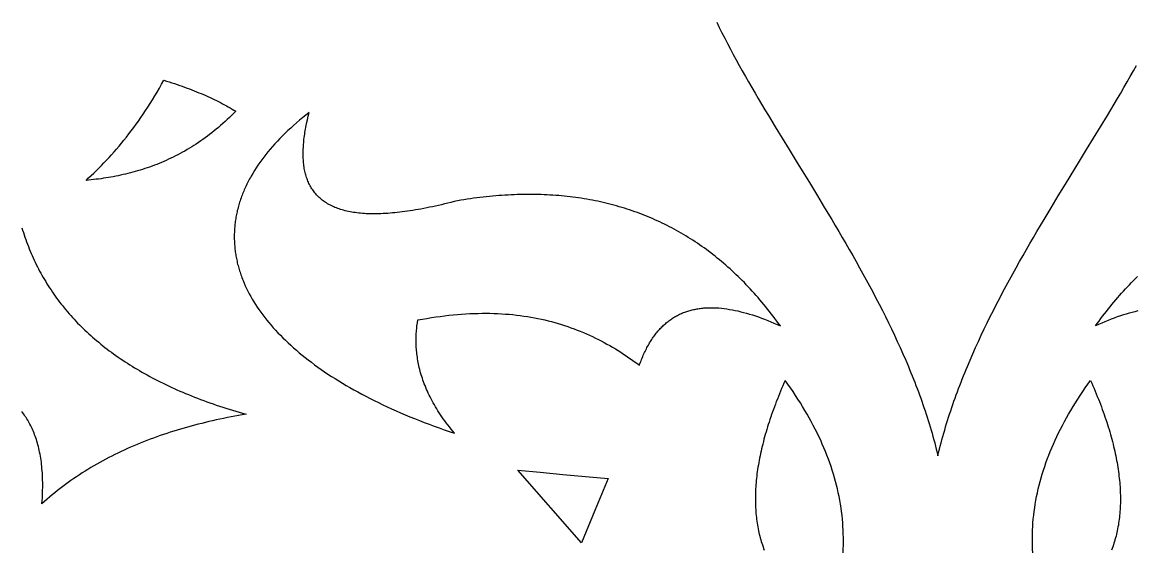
# Model space of a CAD drawing. Extents: x -4113 to -3113, y 1469 to 2469.
# Drawn here: x -3433.4 to -3295.1, y 2032.7 to 2098.2 of the extents above; entities that cross this region are included whole.
import ezdxf

# ---------------------------------------------------------------- set-up
doc = ezdxf.new("R2010")
doc.units = 0
doc.layers.add('PLAN_1', color=18, linetype='CONTINUOUS')

msp = doc.modelspace()

# ---------------------------------------------------------------- linework, layer by layer
at = {"layer": 'PLAN_1'}
for points in [[(-3347.17, 2098.25), (-3346.85, 2097.59), (-3346.52, 2096.92), (-3346.18, 2096.26), (-3345.83, 2095.59), (-3345.47, 2094.91), (-3345.11, 2094.24), (-3344.74, 2093.56), (-3344.37, 2092.88), (-3343.99, 2092.2), (-3343.6, 2091.52), (-3343.21, 2090.83), (-3342.81, 2090.14), (-3342.41, 2089.45), (-3342.01, 2088.76), (-3341.59, 2088.06), (-3341.18, 2087.36), (-3340.76, 2086.67), (-3339.91, 2085.26), (-3339.05, 2083.84), (-3338.18, 2082.42), (-3337.31, 2080.99), (-3335.54, 2078.1), (-3334.65, 2076.65), (-3333.77, 2075.18), (-3332.89, 2073.71), (-3332.45, 2072.97), (-3332.01, 2072.23), (-3331.57, 2071.49), (-3331.14, 2070.74), (-3330.71, 2070), (-3330.28, 2069.25), (-3329.86, 2068.5), (-3329.44, 2067.74), (-3329.02, 2066.99), (-3328.61, 2066.23), (-3328.2, 2065.48), (-3327.79, 2064.72), (-3327.39, 2063.95), (-3326.99, 2063.19), (-3326.6, 2062.43), (-3326.22, 2061.66), (-3325.84, 2060.89), (-3325.47, 2060.12), (-3325.1, 2059.35), (-3324.74, 2058.57), (-3324.39, 2057.8), (-3324.04, 2057.02), (-3323.7, 2056.24), (-3323.37, 2055.46), (-3323.21, 2055.07), (-3323.05, 2054.68), (-3322.89, 2054.29), (-3322.73, 2053.89), (-3322.58, 2053.5), (-3322.43, 2053.11), (-3322.28, 2052.71), (-3322.13, 2052.32), (-3321.99, 2051.92), (-3321.84, 2051.53), (-3321.7, 2051.13), (-3321.56, 2050.74), (-3321.43, 2050.34), (-3321.29, 2049.95), (-3321.16, 2049.55), (-3321.04, 2049.15), (-3320.91, 2048.76), (-3320.79, 2048.36), (-3320.67, 2047.96), (-3320.55, 2047.56), (-3320.43, 2047.16), (-3320.32, 2046.76), (-3320.21, 2046.36), (-3320.1, 2045.96), (-3320, 2045.56), (-3319.9, 2045.16), (-3319.8, 2044.76), (-3319.7, 2044.36), (-3319.61, 2044.76), (-3319.51, 2045.16), (-3319.41, 2045.56), (-3319.31, 2045.96), (-3319.2, 2046.36), (-3319.09, 2046.76), (-3318.98, 2047.16), (-3318.86, 2047.56), (-3318.74, 2047.96), (-3318.62, 2048.36), (-3318.5, 2048.76), (-3318.37, 2049.15), (-3318.25, 2049.55), (-3318.11, 2049.95), (-3317.98, 2050.34), (-3317.85, 2050.74), (-3317.71, 2051.13), (-3317.57, 2051.53), (-3317.42, 2051.92), (-3317.28, 2052.32), (-3317.13, 2052.71), (-3316.98, 2053.11), (-3316.83, 2053.5), (-3316.68, 2053.89), (-3316.52, 2054.29), (-3316.36, 2054.68), (-3316.2, 2055.07), (-3316.04, 2055.46), (-3315.71, 2056.24), (-3315.37, 2057.02), (-3315.02, 2057.8), (-3314.67, 2058.57), (-3314.31, 2059.35), (-3313.94, 2060.12), (-3313.57, 2060.89), (-3313.19, 2061.66), (-3312.81, 2062.43), (-3312.42, 2063.19), (-3312.02, 2063.95), (-3311.62, 2064.72), (-3311.21, 2065.48), (-3310.81, 2066.23), (-3310.39, 2066.99), (-3309.97, 2067.74), (-3309.55, 2068.5), (-3309.13, 2069.25), (-3308.7, 2070), (-3308.27, 2070.74), (-3307.84, 2071.49), (-3307.4, 2072.23), (-3306.96, 2072.97), (-3306.52, 2073.71), (-3305.64, 2075.18), (-3304.76, 2076.65), (-3303.87, 2078.1), (-3302.1, 2080.99), (-3301.23, 2082.42), (-3300.36, 2083.84), (-3299.5, 2085.26), (-3298.65, 2086.67), (-3298.23, 2087.36), (-3297.82, 2088.06), (-3297.41, 2088.76), (-3297, 2089.45), (-3296.6, 2090.14), (-3296.2, 2090.83), (-3295.81, 2091.52), (-3295.42, 2092.2), (-3295.04, 2092.88)], [(-3433.47, 2072.69), (-3433.38, 2072.4), (-3433.28, 2072.1), (-3433.19, 2071.81), (-3433.09, 2071.52), (-3432.99, 2071.23), (-3432.88, 2070.94), (-3432.77, 2070.65), (-3432.66, 2070.36), (-3432.55, 2070.08), (-3432.43, 2069.8), (-3432.32, 2069.52), (-3432.19, 2069.24), (-3432.07, 2068.96), (-3431.94, 2068.68), (-3431.81, 2068.41), (-3431.68, 2068.13), (-3431.54, 2067.86), (-3431.4, 2067.59), (-3431.26, 2067.32), (-3431.12, 2067.05), (-3430.97, 2066.79), (-3430.82, 2066.52), (-3430.67, 2066.26), (-3430.51, 2066), (-3430.35, 2065.74), (-3430.19, 2065.48), (-3430.02, 2065.22), (-3429.85, 2064.97), (-3429.68, 2064.71), (-3429.51, 2064.46), (-3429.33, 2064.21), (-3429.15, 2063.96), (-3428.97, 2063.71), (-3428.78, 2063.47), (-3428.59, 2063.22), (-3428.4, 2062.98), (-3428.21, 2062.74), (-3428.01, 2062.5), (-3427.81, 2062.26), (-3427.6, 2062.02), (-3427.4, 2061.79), (-3427.19, 2061.56), (-3426.97, 2061.32), (-3426.76, 2061.09), (-3426.54, 2060.86), (-3426.32, 2060.64), (-3426.09, 2060.41), (-3425.86, 2060.19), (-3425.63, 2059.97), (-3425.4, 2059.75), (-3425.16, 2059.53), (-3424.92, 2059.31), (-3424.68, 2059.09), (-3424.43, 2058.88), (-3424.18, 2058.67), (-3423.93, 2058.46), (-3423.68, 2058.25), (-3423.42, 2058.04), (-3423.16, 2057.83), (-3422.89, 2057.63), (-3422.62, 2057.42), (-3422.35, 2057.22), (-3422.08, 2057.02), (-3421.8, 2056.83), (-3421.52, 2056.63), (-3421.24, 2056.43), (-3420.95, 2056.24), (-3420.66, 2056.05), (-3420.37, 2055.86), (-3420.07, 2055.67), (-3419.77, 2055.49), (-3419.47, 2055.3), (-3419.17, 2055.12), (-3418.86, 2054.94), (-3418.55, 2054.76), (-3418.23, 2054.58), (-3417.91, 2054.4), (-3417.59, 2054.23), (-3417.27, 2054.05), (-3416.94, 2053.88), (-3416.61, 2053.71), (-3416.28, 2053.54), (-3415.94, 2053.38), (-3415.6, 2053.21), (-3415.26, 2053.05), (-3414.91, 2052.89), (-3414.56, 2052.73), (-3414.21, 2052.57), (-3413.85, 2052.41), (-3413.49, 2052.26), (-3413.13, 2052.11), (-3412.77, 2051.96), (-3412.4, 2051.81), (-3412.02, 2051.66), (-3411.65, 2051.51), (-3411.27, 2051.37), (-3410.89, 2051.22), (-3410.5, 2051.08), (-3410.11, 2050.94), (-3409.72, 2050.81), (-3409.33, 2050.67), (-3408.93, 2050.54), (-3408.53, 2050.4), (-3408.12, 2050.27), (-3407.72, 2050.15), (-3407.3, 2050.02), (-3406.89, 2049.89), (-3406.47, 2049.77), (-3406.05, 2049.65), (-3405.63, 2049.53), (-3406.09, 2049.45), (-3406.56, 2049.36), (-3407.03, 2049.28), (-3407.49, 2049.19), (-3407.95, 2049.1), (-3408.41, 2049.01), (-3408.87, 2048.91), (-3409.32, 2048.81), (-3409.78, 2048.71), (-3410.23, 2048.61), (-3410.68, 2048.5), (-3411.12, 2048.39), (-3411.57, 2048.28), (-3412.01, 2048.16), (-3412.45, 2048.05), (-3412.89, 2047.93), (-3413.32, 2047.8), (-3413.75, 2047.68), (-3414.19, 2047.55), (-3414.61, 2047.41), (-3415.04, 2047.28), (-3415.46, 2047.14), (-3415.89, 2047), (-3416.3, 2046.86), (-3416.72, 2046.71), (-3417.14, 2046.56), (-3417.55, 2046.41), (-3417.96, 2046.25), (-3418.37, 2046.09), (-3418.77, 2045.93), (-3419.17, 2045.76), (-3419.57, 2045.59), (-3419.97, 2045.42), (-3420.36, 2045.25), (-3420.76, 2045.07), (-3421.15, 2044.89), (-3421.53, 2044.7), (-3421.92, 2044.51), (-3422.3, 2044.32), (-3422.68, 2044.13), (-3423.06, 2043.93), (-3423.43, 2043.73), (-3423.8, 2043.52), (-3424.17, 2043.32), (-3424.54, 2043.1), (-3424.9, 2042.89), (-3425.26, 2042.67), (-3425.62, 2042.45), (-3425.98, 2042.22), (-3426.33, 2041.99), (-3426.68, 2041.76), (-3427.03, 2041.52), (-3427.37, 2041.28), (-3427.71, 2041.04), (-3428.05, 2040.79), (-3428.39, 2040.54), (-3428.72, 2040.29), (-3429.05, 2040.03), (-3429.38, 2039.77), (-3429.7, 2039.5), (-3430.02, 2039.23), (-3430.34, 2038.96), (-3430.65, 2038.68), (-3430.97, 2038.4), (-3430.94, 2038.75), (-3430.92, 2039.09), (-3430.91, 2039.42), (-3430.89, 2039.75), (-3430.89, 2040.08), (-3430.88, 2040.4), (-3430.88, 2040.71), (-3430.88, 2041.02), (-3430.89, 2041.32), (-3430.9, 2041.62), (-3430.91, 2041.91), (-3430.92, 2042.2), (-3430.94, 2042.48), (-3430.97, 2042.76), (-3430.99, 2043.03), (-3431.02, 2043.3), (-3431.05, 2043.56), (-3431.09, 2043.82), (-3431.13, 2044.07), (-3431.17, 2044.32), (-3431.21, 2044.57), (-3431.26, 2044.81), (-3431.31, 2045.04), (-3431.36, 2045.27), (-3431.42, 2045.5), (-3431.48, 2045.72), (-3431.54, 2045.94), (-3431.6, 2046.16), (-3431.67, 2046.37), (-3431.74, 2046.57), (-3431.81, 2046.78), (-3431.88, 2046.98), (-3431.96, 2047.17), (-3432.04, 2047.37), (-3432.12, 2047.55), (-3432.2, 2047.74), (-3432.29, 2047.92), (-3432.37, 2048.1), (-3432.46, 2048.27), (-3432.55, 2048.45), (-3432.65, 2048.61), (-3432.74, 2048.78), (-3432.84, 2048.94), (-3432.94, 2049.1), (-3433.04, 2049.26), (-3433.15, 2049.41), (-3433.25, 2049.57), (-3433.36, 2049.71), (-3433.47, 2049.86)], [(-3294.87, 2062.36), (-3295.23, 2062.27), (-3295.58, 2062.18), (-3295.94, 2062.08), (-3296.31, 2061.97), (-3296.67, 2061.86), (-3297.04, 2061.74), (-3297.42, 2061.61), (-3297.8, 2061.47), (-3298.18, 2061.32), (-3298.56, 2061.17), (-3298.95, 2061.01), (-3299.34, 2060.85), (-3299.74, 2060.67), (-3300.14, 2060.49), (-3299.92, 2060.8), (-3299.69, 2061.11), (-3299.47, 2061.41), (-3299.24, 2061.71), (-3299.01, 2062.01), (-3298.78, 2062.31), (-3298.55, 2062.6), (-3298.32, 2062.89), (-3298.08, 2063.18), (-3297.85, 2063.46), (-3297.61, 2063.74), (-3297.37, 2064.02), (-3297.13, 2064.29), (-3296.89, 2064.56), (-3296.65, 2064.83), (-3296.4, 2065.1), (-3296.16, 2065.36), (-3295.91, 2065.62), (-3295.66, 2065.88), (-3295.41, 2066.13), (-3295.16, 2066.38), (-3294.91, 2066.63)], [(-3331.48, 2032.31), (-3331.46, 2032.77), (-3331.44, 2033.24), (-3331.43, 2033.71), (-3331.44, 2034.17), (-3331.45, 2034.64), (-3331.46, 2035.1), (-3331.49, 2035.57), (-3331.52, 2036.04), (-3331.56, 2036.5), (-3331.61, 2036.97), (-3331.67, 2037.43), (-3331.73, 2037.9), (-3331.81, 2038.36), (-3331.89, 2038.83), (-3331.98, 2039.3), (-3332.07, 2039.76), (-3332.18, 2040.23), (-3332.29, 2040.69), (-3332.41, 2041.16), (-3332.54, 2041.62), (-3332.68, 2042.09), (-3332.82, 2042.56), (-3332.97, 2043.02), (-3333.13, 2043.49), (-3333.3, 2043.95), (-3333.48, 2044.42), (-3333.66, 2044.88), (-3333.85, 2045.35), (-3334.06, 2045.81), (-3334.26, 2046.28), (-3334.48, 2046.75), (-3334.7, 2047.21), (-3334.94, 2047.68), (-3335.18, 2048.14), (-3335.42, 2048.61), (-3335.68, 2049.07), (-3335.94, 2049.54), (-3336.22, 2050), (-3336.5, 2050.47), (-3336.78, 2050.94), (-3337.08, 2051.4), (-3337.38, 2051.87), (-3337.69, 2052.33), (-3338.01, 2052.8), (-3338.34, 2053.26), (-3338.68, 2053.73), (-3338.82, 2053.39), (-3338.97, 2053.06), (-3339.11, 2052.73), (-3339.25, 2052.39), (-3339.38, 2052.07), (-3339.51, 2051.74), (-3339.64, 2051.41), (-3339.77, 2051.09), (-3339.89, 2050.77), (-3340.01, 2050.44), (-3340.13, 2050.13), (-3340.24, 2049.81), (-3340.36, 2049.49), (-3340.46, 2049.18), (-3340.57, 2048.86), (-3340.67, 2048.55), (-3340.77, 2048.24), (-3340.87, 2047.94), (-3340.96, 2047.63), (-3341.05, 2047.32), (-3341.14, 2047.02), (-3341.22, 2046.72), (-3341.3, 2046.42), (-3341.38, 2046.12), (-3341.46, 2045.82), (-3341.53, 2045.53), (-3341.6, 2045.24), (-3341.67, 2044.94), (-3341.73, 2044.65), (-3341.79, 2044.37), (-3341.85, 2044.08), (-3341.9, 2043.79), (-3341.95, 2043.51), (-3342, 2043.23), (-3342.05, 2042.95), (-3342.09, 2042.67), (-3342.13, 2042.39), (-3342.17, 2042.12), (-3342.2, 2041.84), (-3342.23, 2041.57), (-3342.26, 2041.3), (-3342.28, 2041.03), (-3342.3, 2040.76), (-3342.32, 2040.5), (-3342.34, 2040.23), (-3342.35, 2039.97), (-3342.36, 2039.71), (-3342.37, 2039.45), (-3342.37, 2039.19), (-3342.37, 2038.93), (-3342.37, 2038.68), (-3342.37, 2038.43), (-3342.36, 2038.17), (-3342.35, 2037.93), (-3342.33, 2037.68), (-3342.32, 2037.43), (-3342.3, 2037.19), (-3342.27, 2036.94), (-3342.25, 2036.7), (-3342.22, 2036.46), (-3342.19, 2036.22), (-3342.15, 2035.99), (-3342.11, 2035.75), (-3342.07, 2035.52), (-3342.03, 2035.28), (-3341.98, 2035.05), (-3341.93, 2034.83), (-3341.88, 2034.6), (-3341.82, 2034.37), (-3341.76, 2034.15), (-3341.7, 2033.93), (-3341.64, 2033.71), (-3341.57, 2033.49), (-3341.5, 2033.27), (-3341.42, 2033.05), (-3341.35, 2032.84), (-3341.27, 2032.63)], [(-3307.93, 2032.31), (-3307.95, 2032.77), (-3307.97, 2033.24), (-3307.97, 2033.71), (-3307.97, 2034.17), (-3307.96, 2034.64), (-3307.95, 2035.1), (-3307.92, 2035.57), (-3307.89, 2036.04), (-3307.85, 2036.5), (-3307.8, 2036.97), (-3307.74, 2037.43), (-3307.68, 2037.9), (-3307.6, 2038.36), (-3307.52, 2038.83), (-3307.44, 2039.3), (-3307.34, 2039.76), (-3307.23, 2040.23), (-3307.12, 2040.69), (-3307, 2041.16), (-3306.87, 2041.62), (-3306.74, 2042.09), (-3306.59, 2042.56), (-3306.44, 2043.02), (-3306.28, 2043.49), (-3306.11, 2043.95), (-3305.93, 2044.42), (-3305.75, 2044.88), (-3305.56, 2045.35), (-3305.36, 2045.81), (-3305.15, 2046.28), (-3304.93, 2046.75), (-3304.71, 2047.21), (-3304.48, 2047.68), (-3304.24, 2048.14), (-3303.99, 2048.61), (-3303.73, 2049.07), (-3303.47, 2049.54), (-3303.2, 2050), (-3302.92, 2050.47), (-3302.63, 2050.94), (-3302.33, 2051.4), (-3302.03, 2051.87), (-3301.72, 2052.33), (-3301.4, 2052.8), (-3301.07, 2053.26), (-3300.73, 2053.73), (-3300.59, 2053.39), (-3300.44, 2053.06), (-3300.3, 2052.73), (-3300.16, 2052.39), (-3300.03, 2052.07), (-3299.9, 2051.74), (-3299.77, 2051.41), (-3299.64, 2051.09), (-3299.52, 2050.77), (-3299.4, 2050.44), (-3299.28, 2050.13), (-3299.17, 2049.81), (-3299.05, 2049.49), (-3298.95, 2049.18), (-3298.84, 2048.86), (-3298.74, 2048.55), (-3298.64, 2048.24), (-3298.54, 2047.94), (-3298.45, 2047.63), (-3298.36, 2047.32), (-3298.27, 2047.02), (-3298.19, 2046.72), (-3298.1, 2046.42), (-3298.03, 2046.12), (-3297.95, 2045.82), (-3297.88, 2045.53), (-3297.81, 2045.24), (-3297.74, 2044.94), (-3297.68, 2044.65), (-3297.62, 2044.37), (-3297.56, 2044.08), (-3297.51, 2043.79), (-3297.45, 2043.51), (-3297.41, 2043.23), (-3297.36, 2042.95), (-3297.32, 2042.67), (-3297.28, 2042.39), (-3297.24, 2042.12), (-3297.21, 2041.84), (-3297.18, 2041.57), (-3297.15, 2041.3), (-3297.12, 2041.03), (-3297.1, 2040.76), (-3297.08, 2040.5), (-3297.07, 2040.23), (-3297.06, 2039.97), (-3297.05, 2039.71), (-3297.04, 2039.45), (-3297.03, 2039.19), (-3297.03, 2038.93), (-3297.04, 2038.68), (-3297.04, 2038.43), (-3297.05, 2038.17), (-3297.06, 2037.93), (-3297.07, 2037.68), (-3297.09, 2037.43), (-3297.11, 2037.19), (-3297.13, 2036.94), (-3297.16, 2036.7), (-3297.19, 2036.46), (-3297.22, 2036.22), (-3297.26, 2035.99), (-3297.29, 2035.75), (-3297.34, 2035.52), (-3297.38, 2035.28), (-3297.43, 2035.05), (-3297.48, 2034.83), (-3297.53, 2034.6), (-3297.58, 2034.37), (-3297.64, 2034.15), (-3297.71, 2033.93), (-3297.77, 2033.71), (-3297.84, 2033.49), (-3297.91, 2033.27), (-3297.98, 2033.05), (-3298.06, 2032.84), (-3298.14, 2032.63)]]:
    msp.add_lwpolyline(points, dxfattribs=at)
for points in [[(-3415.83, 2091.03), (-3415.5, 2090.93), (-3415.16, 2090.83), (-3414.83, 2090.72), (-3414.51, 2090.62), (-3414.19, 2090.51), (-3413.87, 2090.4), (-3413.56, 2090.29), (-3413.25, 2090.18), (-3412.94, 2090.07), (-3412.64, 2089.96), (-3412.34, 2089.84), (-3412.05, 2089.73), (-3411.76, 2089.61), (-3411.47, 2089.49), (-3411.19, 2089.37), (-3410.91, 2089.25), (-3410.64, 2089.13), (-3410.36, 2089.01), (-3410.1, 2088.88), (-3409.83, 2088.76), (-3409.57, 2088.63), (-3409.31, 2088.5), (-3409.06, 2088.38), (-3408.8, 2088.25), (-3408.56, 2088.12), (-3408.31, 2087.99), (-3408.07, 2087.85), (-3407.83, 2087.72), (-3407.59, 2087.59), (-3407.36, 2087.45), (-3407.13, 2087.32), (-3406.9, 2087.18), (-3407.17, 2086.91), (-3407.43, 2086.65), (-3407.7, 2086.39), (-3407.97, 2086.14), (-3408.24, 2085.89), (-3408.51, 2085.65), (-3408.78, 2085.41), (-3409.05, 2085.18), (-3409.32, 2084.95), (-3409.6, 2084.73), (-3409.87, 2084.51), (-3410.15, 2084.3), (-3410.43, 2084.09), (-3410.7, 2083.88), (-3410.98, 2083.68), (-3411.26, 2083.49), (-3411.54, 2083.3), (-3411.82, 2083.11), (-3412.1, 2082.93), (-3412.38, 2082.75), (-3412.67, 2082.58), (-3412.95, 2082.41), (-3413.24, 2082.24), (-3413.52, 2082.08), (-3413.81, 2081.93), (-3414.1, 2081.77), (-3414.38, 2081.63), (-3414.67, 2081.48), (-3414.96, 2081.34), (-3415.25, 2081.21), (-3415.54, 2081.07), (-3415.83, 2080.94), (-3416.13, 2080.82), (-3416.42, 2080.7), (-3416.71, 2080.58), (-3417.01, 2080.47), (-3417.3, 2080.36), (-3417.6, 2080.25), (-3417.9, 2080.15), (-3418.19, 2080.05), (-3418.49, 2079.95), (-3418.79, 2079.86), (-3419.09, 2079.77), (-3419.39, 2079.68), (-3419.69, 2079.6), (-3419.99, 2079.52), (-3420.29, 2079.45), (-3420.59, 2079.37), (-3420.89, 2079.3), (-3421.2, 2079.24), (-3421.5, 2079.17), (-3421.81, 2079.11), (-3422.11, 2079.05), (-3422.42, 2079), (-3422.72, 2078.94), (-3423.03, 2078.89), (-3423.34, 2078.85), (-3423.64, 2078.8), (-3423.95, 2078.76), (-3424.26, 2078.72), (-3424.57, 2078.69), (-3424.88, 2078.65), (-3425.19, 2078.62), (-3425.5, 2078.59), (-3425.18, 2078.89), (-3424.86, 2079.19), (-3424.54, 2079.49), (-3424.22, 2079.8), (-3423.9, 2080.12), (-3423.58, 2080.44), (-3423.27, 2080.77), (-3422.95, 2081.1), (-3422.64, 2081.44), (-3422.33, 2081.78), (-3422.02, 2082.13), (-3421.71, 2082.48), (-3421.4, 2082.85), (-3421.09, 2083.21), (-3420.79, 2083.59), (-3420.48, 2083.97), (-3420.18, 2084.36), (-3419.88, 2084.75), (-3419.58, 2085.15), (-3419.28, 2085.56), (-3418.98, 2085.97), (-3418.69, 2086.4), (-3418.39, 2086.82), (-3418.1, 2087.26), (-3417.81, 2087.7), (-3417.52, 2088.16), (-3417.24, 2088.62), (-3416.95, 2089.08), (-3416.67, 2089.56), (-3416.39, 2090.04), (-3416.11, 2090.53)], [(-3397.79, 2087.02), (-3398.19, 2086.71), (-3398.59, 2086.39), (-3398.98, 2086.07), (-3399.35, 2085.75), (-3399.72, 2085.43), (-3400.08, 2085.1), (-3400.43, 2084.78), (-3400.77, 2084.45), (-3401.11, 2084.13), (-3401.43, 2083.8), (-3401.74, 2083.47), (-3402.05, 2083.14), (-3402.34, 2082.81), (-3402.63, 2082.48), (-3402.91, 2082.15), (-3403.17, 2081.81), (-3403.43, 2081.48), (-3403.68, 2081.15), (-3403.92, 2080.81), (-3404.16, 2080.47), (-3404.38, 2080.14), (-3404.59, 2079.8), (-3404.8, 2079.46), (-3405, 2079.12), (-3405.09, 2078.95), (-3405.18, 2078.78), (-3405.27, 2078.61), (-3405.36, 2078.44), (-3405.45, 2078.27), (-3405.53, 2078.1), (-3405.61, 2077.93), (-3405.69, 2077.76), (-3405.77, 2077.59), (-3405.85, 2077.42), (-3405.92, 2077.25), (-3405.99, 2077.08), (-3406.06, 2076.91), (-3406.12, 2076.74), (-3406.19, 2076.57), (-3406.25, 2076.4), (-3406.31, 2076.23), (-3406.37, 2076.06), (-3406.42, 2075.89), (-3406.47, 2075.71), (-3406.52, 2075.54), (-3406.57, 2075.37), (-3406.62, 2075.2), (-3406.66, 2075.03), (-3406.71, 2074.86), (-3406.75, 2074.69), (-3406.78, 2074.51), (-3406.82, 2074.34), (-3406.85, 2074.17), (-3406.88, 2074), (-3406.91, 2073.83), (-3406.94, 2073.66), (-3406.96, 2073.49), (-3406.99, 2073.31), (-3407.01, 2073.14), (-3407.02, 2072.97), (-3407.04, 2072.8), (-3407.05, 2072.63), (-3407.07, 2072.46), (-3407.08, 2072.28), (-3407.08, 2072.11), (-3407.09, 2071.94), (-3407.09, 2071.77), (-3407.09, 2071.6), (-3407.09, 2071.43), (-3407.09, 2071.26), (-3407.08, 2071.09), (-3407.07, 2070.91), (-3407.07, 2070.74), (-3407.05, 2070.57), (-3407.04, 2070.4), (-3407.02, 2070.23), (-3407.01, 2070.06), (-3406.98, 2069.89), (-3406.96, 2069.72), (-3406.94, 2069.55), (-3406.91, 2069.38), (-3406.88, 2069.21), (-3406.85, 2069.04), (-3406.82, 2068.87), (-3406.78, 2068.7), (-3406.75, 2068.53), (-3406.71, 2068.36), (-3406.67, 2068.19), (-3406.62, 2068.02), (-3406.58, 2067.85), (-3406.53, 2067.68), (-3406.48, 2067.51), (-3406.43, 2067.34), (-3406.37, 2067.17), (-3406.32, 2067), (-3406.26, 2066.84), (-3406.2, 2066.67), (-3406.14, 2066.5), (-3406.07, 2066.33), (-3406, 2066.16), (-3405.87, 2065.83), (-3405.72, 2065.49), (-3405.56, 2065.16), (-3405.4, 2064.83), (-3405.23, 2064.5), (-3405.04, 2064.17), (-3404.86, 2063.84), (-3404.66, 2063.51), (-3404.45, 2063.18), (-3404.24, 2062.85), (-3404.02, 2062.53), (-3403.79, 2062.2), (-3403.55, 2061.88), (-3403.31, 2061.55), (-3403.05, 2061.23), (-3402.79, 2060.91), (-3402.52, 2060.59), (-3402.24, 2060.27), (-3401.95, 2059.96), (-3401.66, 2059.64), (-3401.36, 2059.33), (-3401.05, 2059.02), (-3400.73, 2058.71), (-3400.4, 2058.4), (-3400.07, 2058.09), (-3399.73, 2057.78), (-3399.38, 2057.48), (-3399.02, 2057.17), (-3398.65, 2056.87), (-3398.28, 2056.57), (-3397.9, 2056.27), (-3397.51, 2055.98), (-3397.11, 2055.68), (-3396.71, 2055.39), (-3396.3, 2055.1), (-3395.88, 2054.81), (-3395.45, 2054.52), (-3395.01, 2054.23), (-3394.57, 2053.95), (-3394.12, 2053.67), (-3393.66, 2053.39), (-3393.19, 2053.11), (-3392.72, 2052.84), (-3392.24, 2052.56), (-3391.75, 2052.29), (-3391.25, 2052.02), (-3390.75, 2051.76), (-3390.23, 2051.49), (-3389.71, 2051.23), (-3389.19, 2050.97), (-3388.65, 2050.71), (-3388.11, 2050.46), (-3387.56, 2050.21), (-3387, 2049.96), (-3386.44, 2049.71), (-3385.87, 2049.46), (-3385.29, 2049.22), (-3384.7, 2048.98), (-3384.1, 2048.74), (-3383.5, 2048.51), (-3382.89, 2048.27), (-3382.28, 2048.05), (-3381.65, 2047.82), (-3381.02, 2047.59), (-3380.38, 2047.37), (-3379.74, 2047.16), (-3379.95, 2047.42), (-3380.16, 2047.68), (-3380.37, 2047.94), (-3380.57, 2048.19), (-3380.76, 2048.45), (-3380.95, 2048.71), (-3381.13, 2048.96), (-3381.3, 2049.21), (-3381.47, 2049.46), (-3381.64, 2049.71), (-3381.8, 2049.96), (-3381.95, 2050.21), (-3382.1, 2050.45), (-3382.24, 2050.7), (-3382.38, 2050.94), (-3382.51, 2051.19), (-3382.64, 2051.43), (-3382.76, 2051.67), (-3382.88, 2051.9), (-3382.99, 2052.14), (-3383.1, 2052.38), (-3383.2, 2052.61), (-3383.3, 2052.84), (-3383.4, 2053.08), (-3383.49, 2053.31), (-3383.57, 2053.53), (-3383.65, 2053.76), (-3383.73, 2053.99), (-3383.81, 2054.21), (-3383.87, 2054.44), (-3383.94, 2054.66), (-3384, 2054.88), (-3384.06, 2055.1), (-3384.11, 2055.32), (-3384.16, 2055.54), (-3384.21, 2055.75), (-3384.25, 2055.97), (-3384.29, 2056.18), (-3384.32, 2056.39), (-3384.35, 2056.6), (-3384.38, 2056.81), (-3384.41, 2057.02), (-3384.43, 2057.22), (-3384.45, 2057.43), (-3384.47, 2057.63), (-3384.48, 2057.83), (-3384.49, 2058.03), (-3384.5, 2058.23), (-3384.5, 2058.43), (-3384.5, 2058.63), (-3384.5, 2058.82), (-3384.5, 2059.02), (-3384.49, 2059.21), (-3384.49, 2059.4), (-3384.48, 2059.59), (-3384.46, 2059.78), (-3384.45, 2059.97), (-3384.43, 2060.15), (-3384.42, 2060.34), (-3384.4, 2060.52), (-3384.35, 2060.88), (-3384.3, 2061.24), (-3383.73, 2061.34), (-3383.16, 2061.44), (-3382.61, 2061.53), (-3382.05, 2061.62), (-3381.51, 2061.69), (-3380.96, 2061.76), (-3380.43, 2061.82), (-3379.89, 2061.88), (-3379.37, 2061.93), (-3378.85, 2061.97), (-3378.33, 2062), (-3377.82, 2062.03), (-3377.31, 2062.05), (-3376.81, 2062.06), (-3376.31, 2062.07), (-3375.82, 2062.07), (-3375.33, 2062.07), (-3374.84, 2062.05), (-3374.36, 2062.03), (-3373.89, 2062.01), (-3373.42, 2061.98), (-3372.95, 2061.94), (-3372.49, 2061.9), (-3372.03, 2061.85), (-3371.58, 2061.79), (-3371.13, 2061.73), (-3370.69, 2061.66), (-3370.25, 2061.59), (-3369.81, 2061.51), (-3369.38, 2061.42), (-3368.95, 2061.33), (-3368.53, 2061.24), (-3368.11, 2061.13), (-3367.69, 2061.03), (-3367.28, 2060.91), (-3366.87, 2060.8), (-3366.46, 2060.67), (-3366.06, 2060.55), (-3365.66, 2060.41), (-3365.27, 2060.27), (-3364.88, 2060.13), (-3364.49, 2059.98), (-3364.11, 2059.83), (-3363.73, 2059.67), (-3363.35, 2059.51), (-3362.98, 2059.34), (-3362.61, 2059.17), (-3362.24, 2058.99), (-3361.87, 2058.81), (-3361.51, 2058.63), (-3361.16, 2058.44), (-3360.8, 2058.24), (-3360.45, 2058.05), (-3360.1, 2057.85), (-3359.76, 2057.64), (-3359.41, 2057.43), (-3359.07, 2057.22), (-3358.74, 2057), (-3358.4, 2056.78), (-3358.07, 2056.55), (-3357.74, 2056.32), (-3357.41, 2056.09), (-3357.09, 2055.85), (-3356.77, 2055.61), (-3356.7, 2055.8), (-3356.64, 2055.98), (-3356.57, 2056.16), (-3356.5, 2056.34), (-3356.43, 2056.51), (-3356.36, 2056.68), (-3356.29, 2056.85), (-3356.21, 2057.02), (-3356.14, 2057.18), (-3356.06, 2057.34), (-3355.99, 2057.5), (-3355.91, 2057.66), (-3355.83, 2057.81), (-3355.75, 2057.96), (-3355.66, 2058.11), (-3355.58, 2058.26), (-3355.5, 2058.4), (-3355.41, 2058.55), (-3355.32, 2058.68), (-3355.24, 2058.82), (-3355.15, 2058.96), (-3355.06, 2059.09), (-3354.96, 2059.22), (-3354.87, 2059.34), (-3354.78, 2059.47), (-3354.68, 2059.59), (-3354.58, 2059.71), (-3354.49, 2059.83), (-3354.39, 2059.94), (-3354.29, 2060.05), (-3354.19, 2060.16), (-3354.08, 2060.27), (-3353.98, 2060.38), (-3353.88, 2060.48), (-3353.77, 2060.58), (-3353.66, 2060.68), (-3353.55, 2060.77), (-3353.44, 2060.87), (-3353.33, 2060.96), (-3353.22, 2061.05), (-3353.11, 2061.13), (-3352.99, 2061.22), (-3352.88, 2061.3), (-3352.76, 2061.38), (-3352.65, 2061.46), (-3352.53, 2061.53), (-3352.41, 2061.61), (-3352.29, 2061.68), (-3352.16, 2061.74), (-3352.04, 2061.81), (-3351.92, 2061.87), (-3351.79, 2061.94), (-3351.67, 2061.99), (-3351.54, 2062.05), (-3351.41, 2062.11), (-3351.28, 2062.16), (-3351.15, 2062.21), (-3351.02, 2062.26), (-3350.88, 2062.3), (-3350.75, 2062.35), (-3350.62, 2062.39), (-3350.48, 2062.43), (-3350.34, 2062.46), (-3350.2, 2062.5), (-3350.06, 2062.53), (-3349.92, 2062.56), (-3349.78, 2062.59), (-3349.64, 2062.62), (-3349.5, 2062.64), (-3349.35, 2062.66), (-3349.21, 2062.68), (-3349.06, 2062.7), (-3348.91, 2062.71), (-3348.76, 2062.73), (-3348.61, 2062.74), (-3348.46, 2062.75), (-3348.31, 2062.76), (-3348.16, 2062.76), (-3348, 2062.76), (-3347.85, 2062.76), (-3347.69, 2062.76), (-3347.53, 2062.76), (-3347.38, 2062.75), (-3347.22, 2062.75), (-3346.9, 2062.73), (-3346.57, 2062.7), (-3346.24, 2062.66), (-3345.91, 2062.62), (-3345.57, 2062.56), (-3345.23, 2062.5), (-3344.89, 2062.43), (-3344.54, 2062.36), (-3344.18, 2062.27), (-3343.83, 2062.18), (-3343.47, 2062.08), (-3343.1, 2061.97), (-3342.74, 2061.86), (-3342.37, 2061.74), (-3341.99, 2061.61), (-3341.61, 2061.47), (-3341.23, 2061.32), (-3340.84, 2061.17), (-3340.45, 2061.01), (-3340.06, 2060.85), (-3339.67, 2060.67), (-3339.27, 2060.49), (-3339.49, 2060.8), (-3339.71, 2061.11), (-3339.94, 2061.41), (-3340.17, 2061.71), (-3340.39, 2062.01), (-3340.62, 2062.31), (-3340.86, 2062.6), (-3341.09, 2062.89), (-3341.32, 2063.18), (-3341.56, 2063.46), (-3341.8, 2063.74), (-3342.03, 2064.02), (-3342.27, 2064.29), (-3342.52, 2064.56), (-3342.76, 2064.83), (-3343, 2065.1), (-3343.25, 2065.36), (-3343.5, 2065.62), (-3343.74, 2065.88), (-3343.99, 2066.13), (-3344.25, 2066.38), (-3344.5, 2066.63), (-3344.75, 2066.87), (-3345.01, 2067.11), (-3345.27, 2067.35), (-3345.52, 2067.59), (-3345.78, 2067.82), (-3346.05, 2068.05), (-3346.31, 2068.28), (-3346.57, 2068.5), (-3346.84, 2068.72), (-3347.1, 2068.94), (-3347.37, 2069.16), (-3347.64, 2069.37), (-3347.91, 2069.58), (-3348.19, 2069.78), (-3348.46, 2069.99), (-3348.74, 2070.19), (-3349.01, 2070.38), (-3349.29, 2070.58), (-3349.57, 2070.77), (-3349.85, 2070.96), (-3350.14, 2071.14), (-3350.42, 2071.32), (-3350.71, 2071.5), (-3350.99, 2071.68), (-3351.28, 2071.85), (-3351.57, 2072.02), (-3351.86, 2072.19), (-3352.16, 2072.36), (-3352.45, 2072.52), (-3352.74, 2072.68), (-3353.04, 2072.83), (-3353.34, 2072.99), (-3353.64, 2073.13), (-3353.94, 2073.28), (-3354.24, 2073.43), (-3354.55, 2073.57), (-3354.85, 2073.7), (-3355.16, 2073.84), (-3355.47, 2073.97), (-3355.78, 2074.1), (-3356.09, 2074.23), (-3356.4, 2074.35), (-3356.72, 2074.47), (-3357.03, 2074.59), (-3357.35, 2074.7), (-3357.67, 2074.81), (-3357.99, 2074.92), (-3358.31, 2075.02), (-3358.63, 2075.13), (-3358.95, 2075.23), (-3359.28, 2075.32), (-3359.61, 2075.42), (-3359.94, 2075.51), (-3360.27, 2075.59), (-3360.6, 2075.68), (-3360.93, 2075.76), (-3361.26, 2075.84), (-3361.6, 2075.91), (-3361.94, 2075.99), (-3362.27, 2076.06), (-3362.61, 2076.12), (-3362.95, 2076.19), (-3363.3, 2076.25), (-3363.64, 2076.3), (-3363.99, 2076.36), (-3364.33, 2076.41), (-3364.68, 2076.46), (-3365.03, 2076.51), (-3365.38, 2076.55), (-3365.73, 2076.59), (-3366.09, 2076.63), (-3366.44, 2076.66), (-3366.8, 2076.69), (-3367.16, 2076.72), (-3367.52, 2076.75), (-3367.88, 2076.77), (-3368.24, 2076.79), (-3368.61, 2076.8), (-3368.97, 2076.82), (-3369.34, 2076.83), (-3369.71, 2076.83), (-3370.08, 2076.84), (-3370.45, 2076.84), (-3370.82, 2076.84), (-3371.19, 2076.83), (-3371.57, 2076.83), (-3371.94, 2076.82), (-3372.32, 2076.8), (-3372.7, 2076.79), (-3373.08, 2076.77), (-3373.47, 2076.75), (-3373.85, 2076.72), (-3374.24, 2076.69), (-3374.62, 2076.66), (-3375.01, 2076.63), (-3375.4, 2076.59), (-3375.79, 2076.55), (-3376.18, 2076.51), (-3376.58, 2076.46), (-3376.97, 2076.41), (-3377.37, 2076.36), (-3377.77, 2076.31), (-3378.17, 2076.25), (-3378.57, 2076.19), (-3378.97, 2076.13), (-3379.37, 2076.06), (-3379.78, 2075.95), (-3380.18, 2075.85), (-3380.57, 2075.76), (-3380.96, 2075.66), (-3381.34, 2075.57), (-3381.72, 2075.48), (-3382.1, 2075.4), (-3382.47, 2075.32), (-3382.83, 2075.24), (-3383.19, 2075.17), (-3383.55, 2075.1), (-3383.9, 2075.03), (-3384.24, 2074.97), (-3384.58, 2074.91), (-3384.92, 2074.86), (-3385.25, 2074.81), (-3385.58, 2074.76), (-3385.9, 2074.71), (-3386.22, 2074.67), (-3386.53, 2074.63), (-3386.84, 2074.6), (-3387.14, 2074.57), (-3387.44, 2074.54), (-3387.74, 2074.51), (-3388.03, 2074.49), (-3388.31, 2074.47), (-3388.59, 2074.46), (-3388.87, 2074.45), (-3389.14, 2074.44), (-3389.41, 2074.43), (-3389.68, 2074.43), (-3389.93, 2074.43), (-3390.19, 2074.43), (-3390.44, 2074.44), (-3390.69, 2074.45), (-3390.93, 2074.47), (-3391.17, 2074.48), (-3391.4, 2074.5), (-3391.63, 2074.53), (-3391.85, 2074.55), (-3392.07, 2074.58), (-3392.29, 2074.61), (-3392.5, 2074.65), (-3392.71, 2074.69), (-3392.92, 2074.73), (-3393.12, 2074.77), (-3393.31, 2074.82), (-3393.51, 2074.87), (-3393.69, 2074.92), (-3393.88, 2074.98), (-3394.06, 2075.04), (-3394.24, 2075.1), (-3394.41, 2075.16), (-3394.58, 2075.23), (-3394.74, 2075.3), (-3394.9, 2075.37), (-3395.06, 2075.45), (-3395.21, 2075.53), (-3395.36, 2075.61), (-3395.51, 2075.69), (-3395.65, 2075.78), (-3395.79, 2075.87), (-3395.93, 2075.96), (-3396.06, 2076.06), (-3396.18, 2076.15), (-3396.31, 2076.25), (-3396.43, 2076.36), (-3396.54, 2076.46), (-3396.66, 2076.57), (-3396.77, 2076.68), (-3396.87, 2076.8), (-3396.98, 2076.91), (-3397.07, 2077.03), (-3397.17, 2077.15), (-3397.26, 2077.28), (-3397.35, 2077.4), (-3397.44, 2077.53), (-3397.52, 2077.66), (-3397.6, 2077.79), (-3397.67, 2077.93), (-3397.74, 2078.07), (-3397.81, 2078.21), (-3397.88, 2078.35), (-3397.94, 2078.5), (-3398, 2078.65), (-3398.05, 2078.8), (-3398.11, 2078.95), (-3398.16, 2079.1), (-3398.2, 2079.26), (-3398.25, 2079.42), (-3398.29, 2079.58), (-3398.32, 2079.75), (-3398.36, 2079.91), (-3398.39, 2080.08), (-3398.42, 2080.25), (-3398.44, 2080.43), (-3398.46, 2080.6), (-3398.48, 2080.78), (-3398.5, 2080.96), (-3398.51, 2081.14), (-3398.52, 2081.32), (-3398.53, 2081.51), (-3398.53, 2081.7), (-3398.53, 2081.89), (-3398.53, 2082.08), (-3398.53, 2082.27), (-3398.52, 2082.47), (-3398.51, 2082.67), (-3398.5, 2082.87), (-3398.49, 2083.07), (-3398.47, 2083.27), (-3398.45, 2083.48), (-3398.43, 2083.69), (-3398.4, 2083.9), (-3398.37, 2084.11), (-3398.34, 2084.32), (-3398.31, 2084.54), (-3398.27, 2084.75), (-3398.24, 2084.97), (-3398.2, 2085.19), (-3398.15, 2085.42), (-3398.11, 2085.64), (-3398.01, 2086.1), (-3397.9, 2086.56)], [(-3371.89, 2042.57), (-3369.08, 2042.31), (-3366.28, 2042.05), (-3363.47, 2041.78), (-3360.67, 2041.52), (-3361.5, 2039.53), (-3362.32, 2037.54), (-3363.98, 2033.55)]]:
    msp.add_lwpolyline(points, close=True, dxfattribs=at)

doc.saveas('drawing.dxf')
